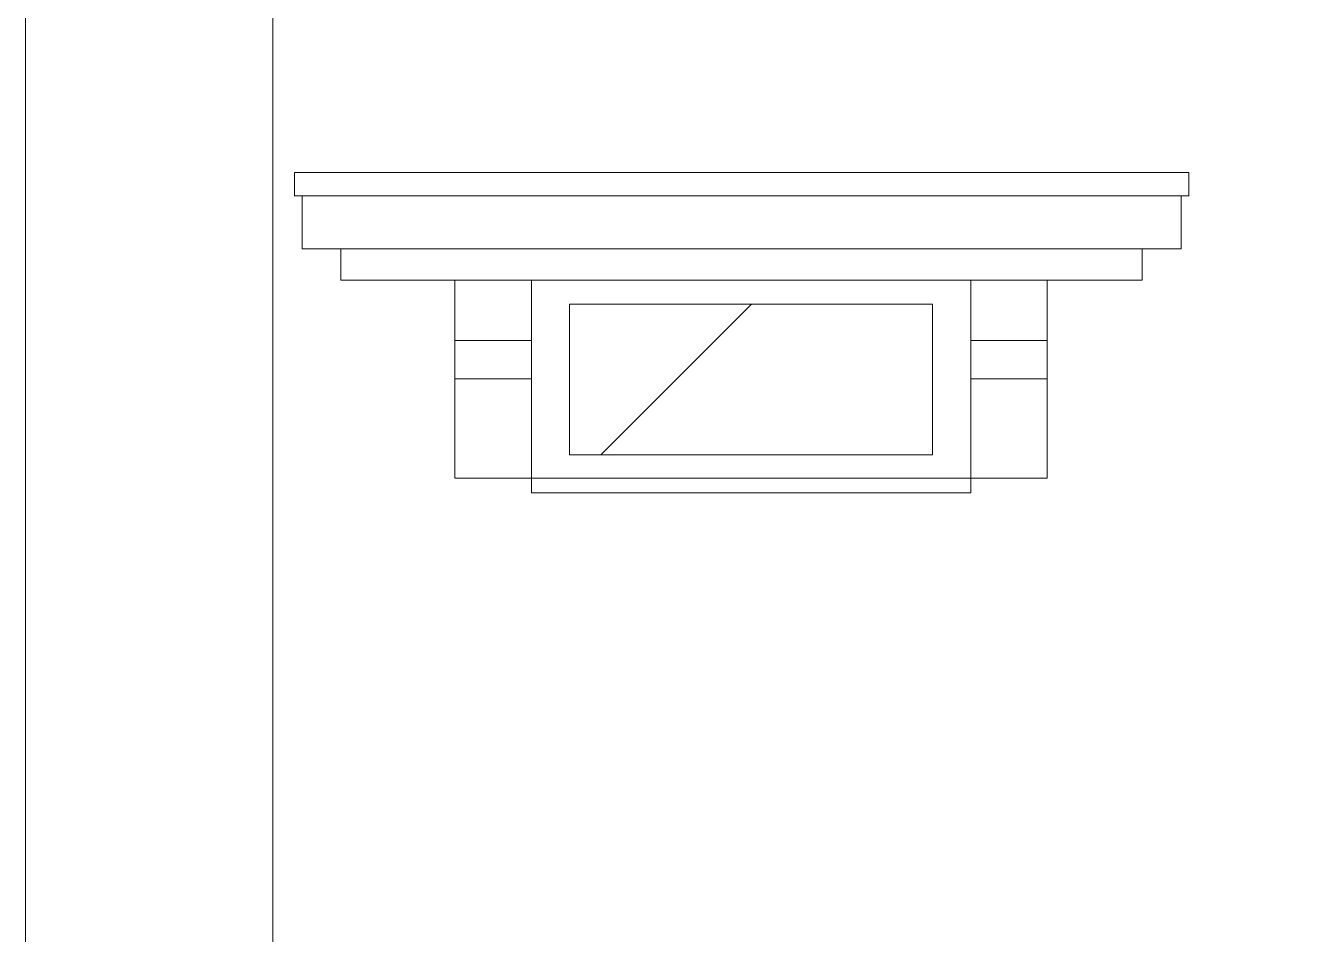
# Model space of a CAD drawing. Header units: millimetres. Extents: x -667 to -468, y -723 to -475.
# Drawn here: x -616.343 to -614.664, y -489.522 to -488.334 of the extents above; entities that cross this region are included whole.
import ezdxf

# ---------------------------------------------------------------- set-up
doc = ezdxf.new("R2010")
doc.units = ezdxf.units.MM
doc.layers.add('dinding', color=36, linetype='Continuous', lineweight=9)
doc.layers.add('NOTASI', color=250, linetype='Continuous', lineweight=5)

msp = doc.modelspace()

# ---------------------------------------------------------------- hatches: boundary and pattern name
at = {"layer": 'NOTASI'}
h = msp.add_hatch(dxfattribs=at)
h.set_pattern_fill('ANSI35', color=256, scale=0.1, style=0)
h.set_pattern_definition([(45, (-2e-12, -1.7216), (-0.4490128, 0.4490128), []), (45, (0.449, -1.7216), (-0.4490128, 0.4490128), [0.79375, -0.15875, 0, -0.15875])])
h.paths.add_polyline_path([(-613.7068, -488.6979), (-614.1818, -488.6979), (-614.1818, -488.8949), (-613.7068, -488.8949)])
h.paths.add_polyline_path([(-615.1568, -488.6979), (-615.6318, -488.6979), (-615.6318, -488.8949), (-615.1568, -488.8949)])
h.paths.add_polyline_path([(-613.7068, -492.6979), (-614.1818, -492.6979), (-614.1818, -492.8949), (-613.7068, -492.8949)])
h.paths.add_polyline_path([(-615.1568, -492.6979), (-615.6318, -492.6979), (-615.6318, -492.8949), (-615.1568, -492.8949)])

# ---------------------------------------------------------------- linework, layer by layer
at = {"layer": 'dinding'}
for p, q in [((-616.3435, -491.0449), (-616.3435, -488.0249)), ((-616.02, -491.0449), (-616.02, -488.0249)), ((-615.9918, -488.556), (-615.9918, -488.5255)), ((-615.9918, -488.5255), (-614.8218, -488.5255)), ((-614.8218, -488.556), (-614.8218, -488.5255)), ((-615.9918, -488.556), (-615.9818, -488.556)), ((-615.9818, -488.6255), (-615.9818, -488.556)), ((-615.9818, -488.556), (-614.8318, -488.556)), ((-614.8318, -488.6255), (-614.8318, -488.556)), ((-614.8318, -488.556), (-614.8218, -488.556)), ((-615.9818, -488.6255), (-615.931, -488.6255)), ((-615.931, -488.6255), (-615.931, -488.6664)), ((-615.931, -488.6255), (-614.8825, -488.6255)), ((-614.8825, -488.6255), (-614.8825, -488.6664)), ((-614.8825, -488.6255), (-614.8318, -488.6255)), ((-615.931, -488.6664), (-615.7818, -488.6664)), ((-615.7818, -488.7455), (-615.7818, -488.6664)), ((-615.7818, -488.6664), (-615.6818, -488.6664)), ((-615.6818, -488.7455), (-615.6818, -488.6664)), ((-615.6818, -488.6664), (-615.1068, -488.6664)), ((-615.1068, -488.7455), (-615.1068, -488.6664)), ((-615.1068, -488.6664), (-615.0068, -488.6664)), ((-615.0068, -488.7455), (-615.0068, -488.6664)), ((-615.0068, -488.6664), (-614.8825, -488.6664)), ((-615.6318, -488.6979), (-615.6318, -488.8949)), ((-615.1568, -488.6979), (-615.6318, -488.6979)), ((-615.1568, -488.8949), (-615.1568, -488.6979)), ((-615.7818, -488.7455), (-615.6818, -488.7455)), ((-615.7818, -488.7455), (-615.7818, -488.7955)), ((-615.6818, -488.7455), (-615.6818, -488.7955)), ((-615.1068, -488.7455), (-615.0068, -488.7455)), ((-615.1068, -488.7455), (-615.1068, -488.7955)), ((-615.0068, -488.7455), (-615.0068, -488.7955)), ((-615.7818, -488.9255), (-615.7818, -488.7955)), ((-615.7818, -488.7955), (-615.6818, -488.7955)), ((-615.6818, -488.9255), (-615.6818, -488.7955)), ((-615.1068, -488.9255), (-615.1068, -488.7955)), ((-615.1068, -488.7955), (-615.0068, -488.7955)), ((-615.0068, -488.9255), (-615.0068, -488.7955)), ((-615.6318, -488.8949), (-615.1568, -488.8949)), ((-615.6818, -488.9255), (-615.7818, -488.9255)), ((-615.1068, -488.9255), (-615.6818, -488.9255)), ((-615.6818, -488.9449), (-615.6818, -488.9255)), ((-615.0068, -488.9255), (-615.1068, -488.9255)), ((-615.1068, -488.9449), (-615.1068, -488.9255)), ((-615.1068, -488.9449), (-615.6818, -488.9449))]:
    msp.add_line(p, q, dxfattribs=at)

doc.saveas('drawing.dxf')
